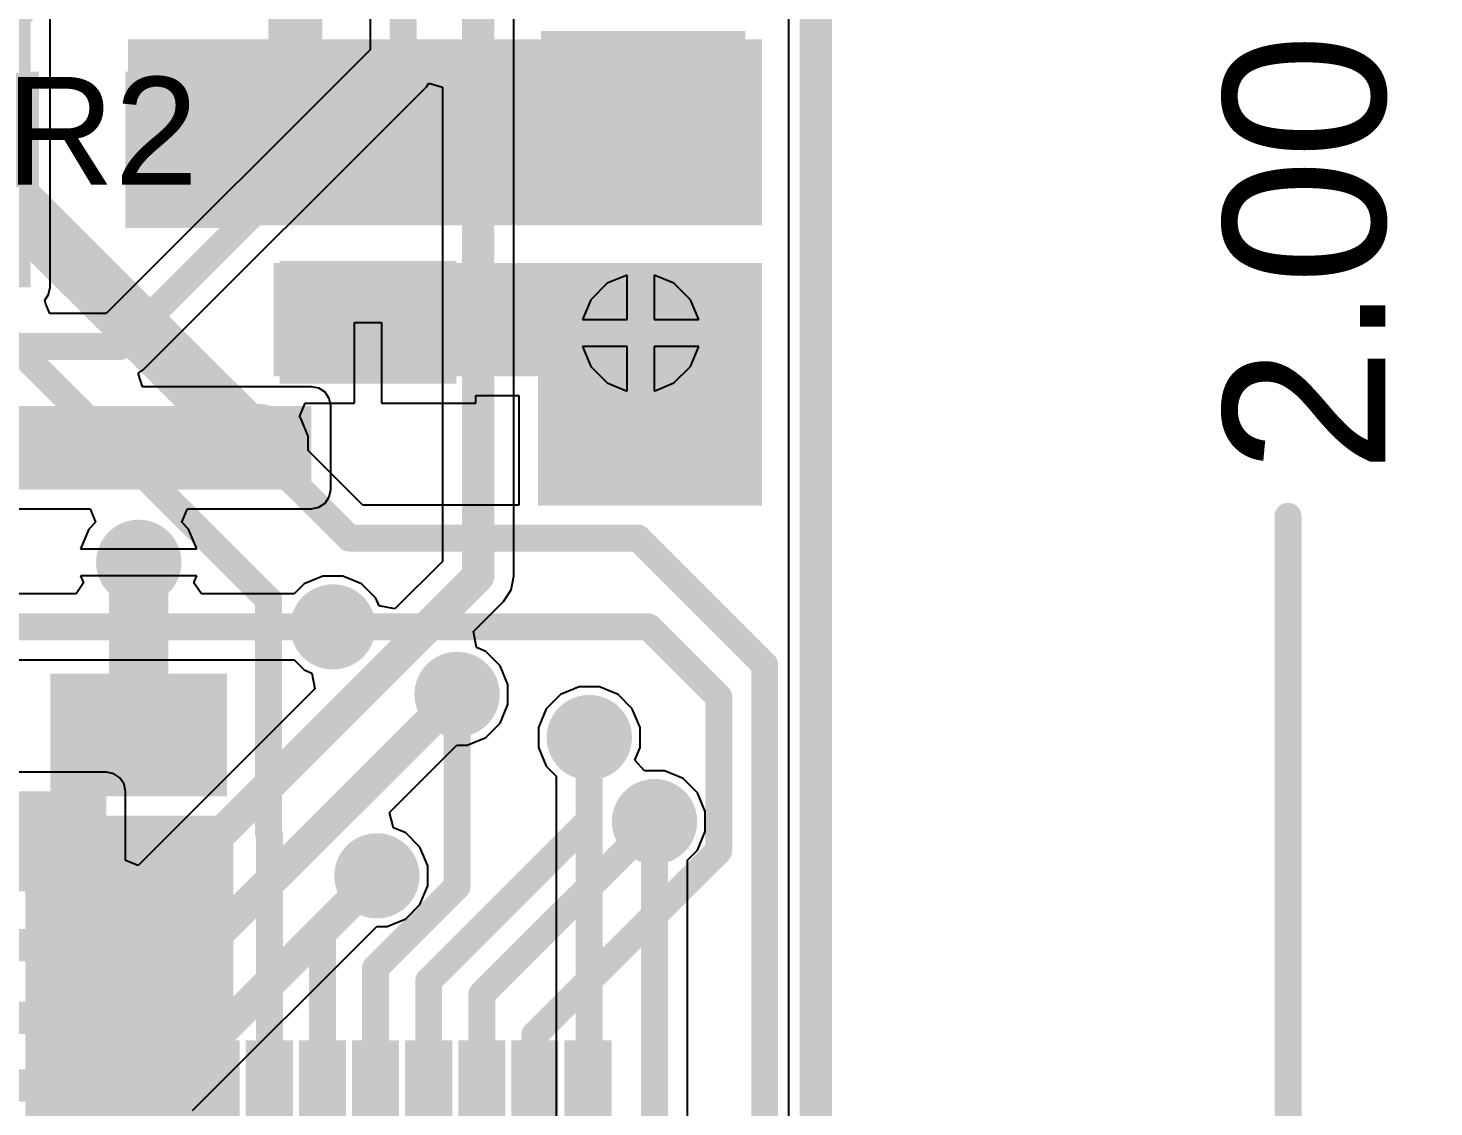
# Model space of a CAD drawing. Header units: millimetres. Extents: x -48 to 200, y -49 to 27.
# Drawn here: x 3.641 to 4.162, y 0.445 to 0.845 of the extents above; entities that cross this region are included whole.
import ezdxf

# ---------------------------------------------------------------- set-up
doc = ezdxf.new("R2010")
doc.units = ezdxf.units.MM
doc.header["$MEASUREMENT"] = 0
for name, color, linetype in [('BottomLayer', 5, 'Continuous'), ('BottomPaste', 16, 'Continuous'), ('BottomSolder', 6, 'Continuous'), ('Mechanical1', 6, 'Continuous'), ('Mechanical2', 216, 'Continuous'), ('MultiLayer', 9, 'Continuous'), ('PadHoleLayer', 156, 'Continuous'), ('TopLayer', 1, 'Continuous'), ('TopOverlay', 2, 'Continuous'), ('TopSolder', 216, 'Continuous'), ('ViaHoleLayer', 16, 'Continuous')]:
    doc.layers.add(name, color=color, linetype=linetype)
doc.styles.add('Arial', font='', dxfattribs={"height": 0.2})
doc.styles.get('Arial').set_extended_font_data('Arial')

# ---------------------------------------------------------------- blocks, each defined once
blk = doc.blocks.new('20_VFQFN_E_______P___B_21')
at = {"layer": 'BottomLayer'}
for points in [[(-0.03425, 0.09646), (-0.0248, 0.09646), (-0.0248, 0.07283), (-0.03425, 0.07283)], [(0.0248, 0.09646), (0.03425, 0.09646), (0.03425, 0.07283), (0.0248, 0.07283)], [(-0.07677, 0.07362), (-0.05315, 0.07362), (-0.05315, 0.06417), (-0.07677, 0.06417)], [(0.05315, 0.07362), (0.07677, 0.07362), (0.07677, 0.06417), (0.05315, 0.06417)], [(-0.04035, 0.06004), (0.04035, 0.06004), (0.04035, -0.06004), (-0.04035, -0.06004)], [(-0.07677, 0.05394), (-0.05315, 0.05394), (-0.05315, 0.04449), (-0.07677, 0.04449)], [(0.05315, 0.05394), (0.07677, 0.05394), (0.07677, 0.04449), (0.05315, 0.04449)], [(-0.07677, 0.03425), (-0.05315, 0.03425), (-0.05315, 0.0248), (-0.07677, 0.0248)], [(0.05315, 0.03425), (0.07677, 0.03425), (0.07677, 0.0248), (0.05315, 0.0248)], [(-0.07677, 0.01457), (-0.05315, 0.01457), (-0.05315, 0.00512), (-0.07677, 0.00512)], [(0.05315, 0.01457), (0.07677, 0.01457), (0.07677, 0.00512), (0.05315, 0.00512)], [(-0.07677, -0.00512), (-0.05315, -0.00512), (-0.05315, -0.01457), (-0.07677, -0.01457)], [(0.05315, -0.00512), (0.07677, -0.00512), (0.07677, -0.01457), (0.05315, -0.01457)], [(-0.07677, -0.0248), (-0.05315, -0.0248), (-0.05315, -0.03425), (-0.07677, -0.03425)], [(0.05315, -0.0248), (0.07677, -0.0248), (0.07677, -0.03425), (0.05315, -0.03425)], [(-0.07677, -0.04449), (-0.05315, -0.04449), (-0.05315, -0.05394), (-0.07677, -0.05394)], [(0.05315, -0.04449), (0.07677, -0.04449), (0.07677, -0.05394), (0.05315, -0.05394)], [(-0.07677, -0.06417), (-0.05315, -0.06417), (-0.05315, -0.07362), (-0.07677, -0.07362)], [(0.05315, -0.06417), (0.07677, -0.06417), (0.07677, -0.07362), (0.05315, -0.07362)], [(-0.03425, -0.07283), (-0.0248, -0.07283), (-0.0248, -0.09646), (-0.03425, -0.09646)], [(0.0248, -0.07283), (0.03425, -0.07283), (0.03425, -0.09646), (0.0248, -0.09646)]]:
    blk.add_hatch(color=5, dxfattribs=at).paths.add_polyline_path(points)
h = blk.add_hatch(color=5, dxfattribs=at)
edge = h.paths.add_edge_path()
edge.add_arc((0, 0.0502), 0.00591, 0, 360)
h = blk.add_hatch(color=5, dxfattribs=at)
edge = h.paths.add_edge_path()
edge.add_arc((-0.03051, 0), 0.00591, 0, 360)
h = blk.add_hatch(color=5, dxfattribs=at)
edge = h.paths.add_edge_path()
edge.add_arc((0.03051, 0), 0.00591, 0, 360)
h = blk.add_hatch(color=5, dxfattribs=at)
edge = h.paths.add_edge_path()
edge.add_arc((0, -0.0502), 0.00591, 0, 360)
at = {"layer": 'BottomPaste'}
for points in [[(-0.03425, 0.09646), (-0.0248, 0.09646), (-0.0248, 0.07283), (-0.03425, 0.07283)], [(0.0248, 0.09646), (0.03425, 0.09646), (0.03425, 0.07283), (0.0248, 0.07283)], [(-0.07677, 0.07362), (-0.05315, 0.07362), (-0.05315, 0.06417), (-0.07677, 0.06417)], [(0.05315, 0.07362), (0.07677, 0.07362), (0.07677, 0.06417), (0.05315, 0.06417)], [(-0.07677, 0.05394), (-0.05315, 0.05394), (-0.05315, 0.04449), (-0.07677, 0.04449)], [(0.05315, 0.05394), (0.07677, 0.05394), (0.07677, 0.04449), (0.05315, 0.04449)], [(-0.07677, 0.03425), (-0.05315, 0.03425), (-0.05315, 0.0248), (-0.07677, 0.0248)], [(0.05315, 0.03425), (0.07677, 0.03425), (0.07677, 0.0248), (0.05315, 0.0248)], [(-0.07677, 0.01457), (-0.05315, 0.01457), (-0.05315, 0.00512), (-0.07677, 0.00512)], [(0.05315, 0.01457), (0.07677, 0.01457), (0.07677, 0.00512), (0.05315, 0.00512)], [(-0.07677, -0.00512), (-0.05315, -0.00512), (-0.05315, -0.01457), (-0.07677, -0.01457)], [(0.05315, -0.00512), (0.07677, -0.00512), (0.07677, -0.01457), (0.05315, -0.01457)], [(-0.07677, -0.0248), (-0.05315, -0.0248), (-0.05315, -0.03425), (-0.07677, -0.03425)], [(0.05315, -0.0248), (0.07677, -0.0248), (0.07677, -0.03425), (0.05315, -0.03425)], [(-0.07677, -0.04449), (-0.05315, -0.04449), (-0.05315, -0.05394), (-0.07677, -0.05394)], [(0.05315, -0.04449), (0.07677, -0.04449), (0.07677, -0.05394), (0.05315, -0.05394)], [(-0.07677, -0.06417), (-0.05315, -0.06417), (-0.05315, -0.07362), (-0.07677, -0.07362)], [(0.05315, -0.06417), (0.07677, -0.06417), (0.07677, -0.07362), (0.05315, -0.07362)], [(-0.03425, -0.07283), (-0.0248, -0.07283), (-0.0248, -0.09646), (-0.03425, -0.09646)], [(0.0248, -0.07283), (0.03425, -0.07283), (0.03425, -0.09646), (0.0248, -0.09646)]]:
    blk.add_hatch(color=16, dxfattribs=at).paths.add_polyline_path(points)
at = {"layer": 'BottomSolder'}
for points in [[(-0.03825, 0.10046), (-0.0208, 0.10046), (-0.0208, 0.06883), (-0.03825, 0.06883)], [(0.0208, 0.10046), (0.03825, 0.10046), (0.03825, 0.06883), (0.0208, 0.06883)], [(-0.08077, 0.07762), (-0.04915, 0.07762), (-0.04915, 0.06017), (-0.08077, 0.06017)], [(0.04915, 0.07762), (0.08077, 0.07762), (0.08077, 0.06017), (0.04915, 0.06017)], [(-0.04435, 0.06404), (0.04435, 0.06404), (0.04435, -0.06404), (-0.04435, -0.06404)], [(-0.08077, 0.05794), (-0.04915, 0.05794), (-0.04915, 0.04049), (-0.08077, 0.04049)], [(0.04915, 0.05794), (0.08077, 0.05794), (0.08077, 0.04049), (0.04915, 0.04049)], [(-0.08077, 0.03825), (-0.04915, 0.03825), (-0.04915, 0.0208), (-0.08077, 0.0208)], [(0.04915, 0.03825), (0.08077, 0.03825), (0.08077, 0.0208), (0.04915, 0.0208)], [(-0.08077, 0.01857), (-0.04915, 0.01857), (-0.04915, 0.00112), (-0.08077, 0.00112)], [(0.04915, 0.01857), (0.08077, 0.01857), (0.08077, 0.00112), (0.04915, 0.00112)], [(-0.08077, -0.00112), (-0.04915, -0.00112), (-0.04915, -0.01857), (-0.08077, -0.01857)], [(0.04915, -0.00112), (0.08077, -0.00112), (0.08077, -0.01857), (0.04915, -0.01857)], [(-0.08077, -0.0208), (-0.04915, -0.0208), (-0.04915, -0.03825), (-0.08077, -0.03825)], [(0.04915, -0.0208), (0.08077, -0.0208), (0.08077, -0.03825), (0.04915, -0.03825)], [(-0.08077, -0.04049), (-0.04915, -0.04049), (-0.04915, -0.05794), (-0.08077, -0.05794)], [(0.04915, -0.04049), (0.08077, -0.04049), (0.08077, -0.05794), (0.04915, -0.05794)], [(-0.08077, -0.06017), (-0.04915, -0.06017), (-0.04915, -0.07762), (-0.08077, -0.07762)], [(0.04915, -0.06017), (0.08077, -0.06017), (0.08077, -0.07762), (0.04915, -0.07762)], [(-0.03825, -0.06883), (-0.0208, -0.06883), (-0.0208, -0.10046), (-0.03825, -0.10046)], [(0.0208, -0.06883), (0.03825, -0.06883), (0.03825, -0.10046), (0.0208, -0.10046)]]:
    blk.add_hatch(color=6, dxfattribs=at).paths.add_polyline_path(points)
at = {"layer": 'MultiLayer'}
h = blk.add_hatch(color=9, dxfattribs=at)
edge = h.paths.add_edge_path()
edge.add_arc((0, 0.0502), 0.00591, 0, 360)
h = blk.add_hatch(color=9, dxfattribs=at)
edge = h.paths.add_edge_path()
edge.add_arc((-0.03051, 0), 0.00591, 0, 360)
h = blk.add_hatch(color=9, dxfattribs=at)
edge = h.paths.add_edge_path()
edge.add_arc((0.03051, 0), 0.00591, 0, 360)
h = blk.add_hatch(color=9, dxfattribs=at)
edge = h.paths.add_edge_path()
edge.add_arc((0, -0.0502), 0.00591, 0, 360)
at = {"layer": 'PadHoleLayer'}
h = blk.add_hatch(color=156, dxfattribs=at)
edge = h.paths.add_edge_path()
edge.add_arc((0, 0.0502), 0.00394, 0, 360)
h = blk.add_hatch(color=156, dxfattribs=at)
edge = h.paths.add_edge_path()
edge.add_arc((-0.03051, 0), 0.00394, 0, 360)
h = blk.add_hatch(color=156, dxfattribs=at)
edge = h.paths.add_edge_path()
edge.add_arc((0.03051, 0), 0.00394, 0, 360)
h = blk.add_hatch(color=156, dxfattribs=at)
edge = h.paths.add_edge_path()
edge.add_arc((0, -0.0502), 0.00394, 0, 360)
at = {"layer": 'TopLayer'}
h = blk.add_hatch(color=1, dxfattribs=at)
edge = h.paths.add_edge_path()
edge.add_arc((0, 0.0502), 0.00591, 0, 360)
h = blk.add_hatch(color=1, dxfattribs=at)
edge = h.paths.add_edge_path()
edge.add_arc((-0.03051, 0), 0.00591, 0, 360)
h = blk.add_hatch(color=1, dxfattribs=at)
edge = h.paths.add_edge_path()
edge.add_arc((0.03051, 0), 0.00591, 0, 360)
h = blk.add_hatch(color=1, dxfattribs=at)
edge = h.paths.add_edge_path()
edge.add_arc((0, -0.0502), 0.00591, 0, 360)
at = {"layer": 'BottomPaste'}
for p, q in [((-0.00394, 0.0565), (-0.04016, 0.0565)), ((-0.04016, 0.0565), (-0.04016, 0.00413)), ((-0.00394, 0.00413), (-0.00394, 0.0565)), ((0.04016, 0.0565), (0.00394, 0.0565)), ((0.00394, 0.0565), (0.00394, 0.00413)), ((0.04016, 0.00413), (0.04016, 0.0565)), ((-0.04016, 0.00413), (-0.00394, 0.00413)), ((0.00394, 0.00413), (0.04016, 0.00413)), ((-0.00394, -0.00413), (-0.04016, -0.00413)), ((-0.04016, -0.00413), (-0.04016, -0.0565)), ((-0.00394, -0.0565), (-0.00394, -0.00413)), ((0.04016, -0.00413), (0.00394, -0.00413)), ((0.00394, -0.00413), (0.00394, -0.0565)), ((0.04016, -0.0565), (0.04016, -0.00413)), ((-0.04016, -0.0565), (-0.00394, -0.0565)), ((0.00394, -0.0565), (0.04016, -0.0565))]:
    blk.add_line(p, q, dxfattribs=at)
blk = doc.blocks.new('CAP_0805_B_22')
at = {"layer": 'BottomLayer'}
for points in [[(-0.06, 0.03), (-0.02, 0.03), (-0.02, -0.03), (-0.06, -0.03)], [(0.02, 0.03), (0.06, 0.03), (0.06, -0.03), (0.02, -0.03)]]:
    blk.add_hatch(color=5, dxfattribs=at).paths.add_polyline_path(points)
at = {"layer": 'BottomPaste'}
for points in [[(-0.06, 0.03), (-0.02, 0.03), (-0.02, -0.03), (-0.06, -0.03)], [(0.02, 0.03), (0.06, 0.03), (0.06, -0.03), (0.02, -0.03)]]:
    blk.add_hatch(color=16, dxfattribs=at).paths.add_polyline_path(points)
at = {"layer": 'BottomSolder'}
for points in [[(-0.06276, 0.03276), (-0.01724, 0.03276), (-0.01724, -0.03276), (-0.06276, -0.03276)], [(0.01724, 0.03276), (0.06276, 0.03276), (0.06276, -0.03276), (0.01724, -0.03276)]]:
    blk.add_hatch(color=6, dxfattribs=at).paths.add_polyline_path(points)
blk = doc.blocks.new('B3U_1000P_B_39')
at = {"layer": 'BottomLayer'}
for points in [[(-0.08307, 0.03386), (-0.05079, 0.03386), (-0.05079, -0.03386), (-0.08307, -0.03386)], [(0.05079, 0.03386), (0.08307, 0.03386), (0.08307, -0.03386), (0.05079, -0.03386)]]:
    blk.add_hatch(color=5, dxfattribs=at).paths.add_polyline_path(points)
at = {"layer": 'BottomPaste'}
for points in [[(-0.08307, 0.03386), (-0.05079, 0.03386), (-0.05079, -0.03386), (-0.08307, -0.03386)], [(0.05079, 0.03386), (0.08307, 0.03386), (0.08307, -0.03386), (0.05079, -0.03386)]]:
    blk.add_hatch(color=16, dxfattribs=at).paths.add_polyline_path(points)
at = {"layer": 'BottomSolder'}
for points in [[(-0.08707, 0.03786), (-0.04679, 0.03786), (-0.04679, -0.03786), (-0.08707, -0.03786)], [(0.04679, 0.03786), (0.08707, 0.03786), (0.08707, -0.03786), (0.04679, -0.03786)]]:
    blk.add_hatch(color=6, dxfattribs=at).paths.add_polyline_path(points)
blk = doc.blocks.new('RES_0805_B_41')
at = {"layer": 'BottomLayer'}
for points in [[(-0.06, 0.025), (-0.02, 0.025), (-0.02, -0.025), (-0.06, -0.025)], [(0.02, 0.025), (0.06, 0.025), (0.06, -0.025), (0.02, -0.025)]]:
    blk.add_hatch(color=5, dxfattribs=at).paths.add_polyline_path(points)
at = {"layer": 'BottomPaste'}
for points in [[(-0.06, 0.025), (-0.02, 0.025), (-0.02, -0.025), (-0.06, -0.025)], [(0.02, 0.025), (0.06, 0.025), (0.06, -0.025), (0.02, -0.025)]]:
    blk.add_hatch(color=16, dxfattribs=at).paths.add_polyline_path(points)
at = {"layer": 'BottomSolder'}
for points in [[(-0.064, 0.029), (-0.016, 0.029), (-0.016, -0.029), (-0.064, -0.029)], [(0.016, 0.029), (0.064, 0.029), (0.064, -0.029), (0.016, -0.029)]]:
    blk.add_hatch(color=6, dxfattribs=at).paths.add_polyline_path(points)
blk = doc.blocks.new('CAP_0805_B_57')
at = {"layer": 'BottomLayer'}
for points in [[(-0.06, 0.03), (-0.02, 0.03), (-0.02, -0.03), (-0.06, -0.03)], [(0.02, 0.03), (0.06, 0.03), (0.06, -0.03), (0.02, -0.03)]]:
    blk.add_hatch(color=5, dxfattribs=at).paths.add_polyline_path(points)
at = {"layer": 'BottomPaste'}
for points in [[(-0.06, 0.03), (-0.02, 0.03), (-0.02, -0.03), (-0.06, -0.03)], [(0.02, 0.03), (0.06, 0.03), (0.06, -0.03), (0.02, -0.03)]]:
    blk.add_hatch(color=16, dxfattribs=at).paths.add_polyline_path(points)
at = {"layer": 'BottomSolder'}
for points in [[(-0.06276, 0.03276), (-0.01724, 0.03276), (-0.01724, -0.03276), (-0.06276, -0.03276)], [(0.01724, 0.03276), (0.06276, 0.03276), (0.06276, -0.03276), (0.01724, -0.03276)]]:
    blk.add_hatch(color=6, dxfattribs=at).paths.add_polyline_path(points)

msp = doc.modelspace()

# ---------------------------------------------------------------- hatches: boundary and pattern name
at = {"layer": 'BottomLayer'}
for points in [[(3.678, 0.772), (3.913, 0.772), (3.913, 0.841), (3.678, 0.841)], [(3.732, 0.716), (3.913, 0.716), (3.913, 0.758), (3.732, 0.758)], [(3.83, 0.668), (3.913, 0.668), (3.913, 0.745), (3.83, 0.745)], [(3.64, 0.44), (3.717, 0.44), (3.717, 0.553), (3.64, 0.553)]]:
    msp.add_hatch(color=5, dxfattribs=at).paths.add_polyline_path(points)
h = msp.add_hatch(color=5, dxfattribs=at)
edge = h.paths.add_edge_path()
edge.add_arc((3.868, 0.732), 0.01181, 0, 360)
h = msp.add_hatch(color=5, dxfattribs=at)
edge = h.paths.add_edge_path()
edge.add_arc((3.726, 0.69), 0.01181, 0, 360)
h = msp.add_hatch(color=5, dxfattribs=at)
edge = h.paths.add_edge_path()
edge.add_arc((3.682, 0.647), 0.01181, 0, 360)
h = msp.add_hatch(color=5, dxfattribs=at)
edge = h.paths.add_edge_path()
edge.add_arc((3.75396, 0.62304), 0.01181, 0, 360)
h = msp.add_hatch(color=5, dxfattribs=at)
edge = h.paths.add_edge_path()
edge.add_arc((3.8, 0.598), 0.01181, 0, 360)
h = msp.add_hatch(color=5, dxfattribs=at)
edge = h.paths.add_edge_path()
edge.add_arc((3.849, 0.582), 0.01181, 0, 360)
h = msp.add_hatch(color=5, dxfattribs=at)
edge = h.paths.add_edge_path()
edge.add_arc((3.87319, 0.55084), 0.01181, 0, 360)
h = msp.add_hatch(color=5, dxfattribs=at)
edge = h.paths.add_edge_path()
edge.add_arc((3.657, 0.539), 0.01181, 0, 360)
h = msp.add_hatch(color=5, dxfattribs=at)
edge = h.paths.add_edge_path()
edge.add_arc((3.77028, 0.53072), 0.01181, 0, 360)
at = {"layer": 'BottomSolder'}
h = msp.add_hatch(color=6, dxfattribs=at)
edge = h.paths.add_edge_path()
edge.add_arc((3.868, 0.732), 0.01581, 0, 360)
h = msp.add_hatch(color=6, dxfattribs=at)
edge = h.paths.add_edge_path()
edge.add_arc((3.726, 0.69), 0.01581, 0, 360)
h = msp.add_hatch(color=6, dxfattribs=at)
edge = h.paths.add_edge_path()
edge.add_arc((3.682, 0.647), 0.01581, 0, 360)
h = msp.add_hatch(color=6, dxfattribs=at)
edge = h.paths.add_edge_path()
edge.add_arc((3.75396, 0.62304), 0.01581, 0, 360)
h = msp.add_hatch(color=6, dxfattribs=at)
edge = h.paths.add_edge_path()
edge.add_arc((3.8, 0.598), 0.01581, 0, 360)
h = msp.add_hatch(color=6, dxfattribs=at)
edge = h.paths.add_edge_path()
edge.add_arc((3.849, 0.582), 0.01581, 0, 360)
h = msp.add_hatch(color=6, dxfattribs=at)
edge = h.paths.add_edge_path()
edge.add_arc((3.87319, 0.55084), 0.01581, 0, 360)
h = msp.add_hatch(color=6, dxfattribs=at)
edge = h.paths.add_edge_path()
edge.add_arc((3.657, 0.539), 0.01581, 0, 360)
h = msp.add_hatch(color=6, dxfattribs=at)
edge = h.paths.add_edge_path()
edge.add_arc((3.77028, 0.53072), 0.01581, 0, 360)
at = {"layer": 'TopLayer'}
for points in [[(3.58, 0.749), (3.642, 0.749), (3.642, 0.876), (3.58, 0.876)], [(3.262, 0.749), (3.642, 0.749), (3.642, 0.77), (3.262, 0.77)], [(3.447, 0.674), (3.746, 0.674), (3.746, 0.705), (3.447, 0.705)], [(3.508, 0.525), (3.67, 0.525), (3.67, 0.562), (3.508, 0.562)]]:
    msp.add_hatch(color=1, dxfattribs=at).paths.add_polyline_path(points)
h = msp.add_hatch(color=1, dxfattribs=at)
edge = h.paths.add_edge_path()
edge.add_arc((3.868, 0.732), 0.01181, 0, 360)
h = msp.add_hatch(color=1, dxfattribs=at)
edge = h.paths.add_edge_path()
edge.add_arc((3.726, 0.69), 0.01181, 0, 360)
h = msp.add_hatch(color=1, dxfattribs=at)
edge = h.paths.add_edge_path()
edge.add_arc((3.682, 0.647), 0.01181, 0, 360)
h = msp.add_hatch(color=1, dxfattribs=at)
edge = h.paths.add_edge_path()
edge.add_arc((3.75396, 0.62304), 0.01181, 0, 360)
h = msp.add_hatch(color=1, dxfattribs=at)
edge = h.paths.add_edge_path()
edge.add_arc((3.8, 0.598), 0.01181, 0, 360)
h = msp.add_hatch(color=1, dxfattribs=at)
edge = h.paths.add_edge_path()
edge.add_arc((3.849, 0.582), 0.01181, 0, 360)
h = msp.add_hatch(color=1, dxfattribs=at)
edge = h.paths.add_edge_path()
edge.add_arc((3.87319, 0.55084), 0.01181, 0, 360)
h = msp.add_hatch(color=1, dxfattribs=at)
edge = h.paths.add_edge_path()
edge.add_arc((3.657, 0.539), 0.01181, 0, 360)
h = msp.add_hatch(color=1, dxfattribs=at)
edge = h.paths.add_edge_path()
edge.add_arc((3.77028, 0.53072), 0.01181, 0, 360)
at = {"layer": 'TopSolder'}
h = msp.add_hatch(color=216, dxfattribs=at)
edge = h.paths.add_edge_path()
edge.add_arc((3.868, 0.732), 0.01581, 0, 360)
h = msp.add_hatch(color=216, dxfattribs=at)
edge = h.paths.add_edge_path()
edge.add_arc((3.726, 0.69), 0.01581, 0, 360)
h = msp.add_hatch(color=216, dxfattribs=at)
edge = h.paths.add_edge_path()
edge.add_arc((3.682, 0.647), 0.01581, 0, 360)
h = msp.add_hatch(color=216, dxfattribs=at)
edge = h.paths.add_edge_path()
edge.add_arc((3.75396, 0.62304), 0.01581, 0, 360)
h = msp.add_hatch(color=216, dxfattribs=at)
edge = h.paths.add_edge_path()
edge.add_arc((3.8, 0.598), 0.01581, 0, 360)
h = msp.add_hatch(color=216, dxfattribs=at)
edge = h.paths.add_edge_path()
edge.add_arc((3.849, 0.582), 0.01581, 0, 360)
h = msp.add_hatch(color=216, dxfattribs=at)
edge = h.paths.add_edge_path()
edge.add_arc((3.87319, 0.55084), 0.01581, 0, 360)
h = msp.add_hatch(color=216, dxfattribs=at)
edge = h.paths.add_edge_path()
edge.add_arc((3.657, 0.539), 0.01581, 0, 360)
h = msp.add_hatch(color=216, dxfattribs=at)
edge = h.paths.add_edge_path()
edge.add_arc((3.77028, 0.53072), 0.01581, 0, 360)
at = {"layer": 'ViaHoleLayer'}
h = msp.add_hatch(color=16, dxfattribs=at)
edge = h.paths.add_edge_path()
edge.add_arc((3.868, 0.732), 0.00591, 0, 360)
h = msp.add_hatch(color=16, dxfattribs=at)
edge = h.paths.add_edge_path()
edge.add_arc((3.726, 0.69), 0.00591, 0, 360)
h = msp.add_hatch(color=16, dxfattribs=at)
edge = h.paths.add_edge_path()
edge.add_arc((3.682, 0.647), 0.00591, 0, 360)
h = msp.add_hatch(color=16, dxfattribs=at)
edge = h.paths.add_edge_path()
edge.add_arc((3.75396, 0.62304), 0.00591, 0, 360)
h = msp.add_hatch(color=16, dxfattribs=at)
edge = h.paths.add_edge_path()
edge.add_arc((3.8, 0.598), 0.00591, 0, 360)
h = msp.add_hatch(color=16, dxfattribs=at)
edge = h.paths.add_edge_path()
edge.add_arc((3.849, 0.582), 0.00591, 0, 360)
h = msp.add_hatch(color=16, dxfattribs=at)
edge = h.paths.add_edge_path()
edge.add_arc((3.87319, 0.55084), 0.00591, 0, 360)
h = msp.add_hatch(color=16, dxfattribs=at)
edge = h.paths.add_edge_path()
edge.add_arc((3.657, 0.539), 0.00591, 0, 360)
h = msp.add_hatch(color=16, dxfattribs=at)
edge = h.paths.add_edge_path()
edge.add_arc((3.77028, 0.53072), 0.00591, 0, 360)

# ---------------------------------------------------------------- linework, layer by layer
at = {"layer": 'BottomLayer'}
for p, q in [((3.762, 0.706), (3.762, 0.736)), ((3.762, 0.736), (3.772, 0.736)), ((3.772, 0.736), (3.772, 0.706)), ((3.807, 0.706), (3.807, 0.70886)), ((3.807, 0.70886), (3.82286, 0.70886)), ((3.82286, 0.70886), (3.82286, 0.66824)), ((3.7416, 0.701), (3.74367, 0.706)), ((3.74367, 0.706), (3.762, 0.706)), ((3.772, 0.706), (3.807, 0.706)), ((3.74195, 0.70066), (3.7416, 0.701)), ((3.74481, 0.69374), (3.74195, 0.70066)), ((3.74481, 0.68849), (3.74481, 0.69374)), ((3.76507, 0.66824), (3.74481, 0.68849)), ((3.82286, 0.66824), (3.76507, 0.66824))]:
    msp.add_line(p, q, dxfattribs=at)
for points, const_width in [([(3.62383, 0.84483), (3.66069, 0.88169)], 0.022), ([(3.74, 0.82107), (3.74, 0.864)], 0.02), ([(3.52733, 0.83594), (3.73014, 0.63313)], 0.01), ([(3.621, 0.795), (3.726, 0.69)], 0.022), ([(3.726, 0.69), (3.76, 0.656)], 0.01), ([(3.682, 0.583), (3.682, 0.647)], 0.022), ([(3.76, 0.656), (3.867, 0.656)], 0.01), ([(3.867, 0.656), (3.914, 0.609)], 0.01), ([(3.73014, 0.54629), (3.73014, 0.63313)], 0.01), ([(3.75396, 0.62304), (3.87096, 0.62304)], 0.01), ([(3.87096, 0.62304), (3.897, 0.597)], 0.01), ([(3.914, 0.439), (3.914, 0.609)], 0.01), ([(3.8, 0.52676), (3.8, 0.598)], 0.01), ([(3.897, 0.54), (3.897, 0.597)], 0.01), ([(3.849, 0.55131), (3.849, 0.582)], 0.01), ([(3.78946, 0.49178), (3.849, 0.55131)], 0.01), ([(3.80915, 0.4868), (3.87319, 0.55084)], 0.01), ([(3.73014, 0.54629), (3.73041, 0.54602)], 0.01), ([(3.73041, 0.45393), (3.73041, 0.54602)], 0.01), ([(3.82883, 0.47183), (3.897, 0.54)], 0.01), ([(3.75009, 0.51053), (3.77028, 0.53072)], 0.01), ([(3.76978, 0.49654), (3.8, 0.52676)], 0.01), ([(3.659, 0.517), (3.673, 0.503)], 0.012), ([(3.75009, 0.45393), (3.75009, 0.51053)], 0.01), ([(3.673, 0.503), (3.682, 0.503)], 0.012), ([(3.76978, 0.45393), (3.76978, 0.49654)], 0.01), ([(3.78946, 0.45393), (3.78946, 0.49178)], 0.01), ([(3.80915, 0.45393), (3.80915, 0.4868)], 0.01), ([(3.82883, 0.45393), (3.82883, 0.47183)], 0.01)]:
    msp.add_lwpolyline(points, dxfattribs=dict(at, const_width=const_width))
for points, const_width in [([(3.735, 0.82107, 1), (3.745, 0.82107, 1)], 0.01), ([(3.735, 0.82107, 1), (3.745, 0.82107, 1)], 0.01), ([(3.74, 0.809, 1), (3.75, 0.809, 1)], 0.01), ([(3.7205, 0.69, 1), (3.7315, 0.69, 1)], 0.011), ([(3.7235, 0.69, 1), (3.7285, 0.69, 1)], 0.005), ([(3.6765, 0.647, 1), (3.6875, 0.647, 1)], 0.011), ([(3.7575, 0.656, 1), (3.7625, 0.656, 1)], 0.005), ([(3.7575, 0.656, 1), (3.7625, 0.656, 1)], 0.005), ([(3.8645, 0.656, 1), (3.8695, 0.656, 1)], 0.005), ([(3.8645, 0.656, 1), (3.8695, 0.656, 1)], 0.005), ([(3.72764, 0.63313, 1), (3.73265, 0.63313, 1)], 0.005), ([(3.72764, 0.63313, 1), (3.73265, 0.63313, 1)], 0.005), ([(3.75146, 0.62304, 1), (3.75646, 0.62304, 1)], 0.005), ([(3.86846, 0.62304, 1), (3.87346, 0.62304, 1)], 0.005), ([(3.86846, 0.62304, 1), (3.87346, 0.62304, 1)], 0.005), ([(3.9115, 0.609, 1), (3.9165, 0.609, 1)], 0.005), ([(3.9115, 0.609, 1), (3.9165, 0.609, 1)], 0.005), ([(3.7975, 0.598, 1), (3.8025, 0.598, 1)], 0.005), ([(3.8945, 0.597, 1), (3.8995, 0.597, 1)], 0.005), ([(3.8945, 0.597, 1), (3.8995, 0.597, 1)], 0.005), ([(3.6765, 0.583, 1), (3.6875, 0.583, 1)], 0.011), ([(3.8465, 0.582, 1), (3.8515, 0.582, 1)], 0.005), ([(3.8465, 0.55131, 1), (3.8515, 0.55131, 1)], 0.005), ([(3.8465, 0.55131, 1), (3.8515, 0.55131, 1)], 0.005), ([(3.87069, 0.55084, 1), (3.87569, 0.55084, 1)], 0.005), ([(3.72764, 0.54629, 1), (3.73265, 0.54629, 1)], 0.005), ([(3.72764, 0.54629, 1), (3.73265, 0.54629, 1)], 0.005), ([(3.72791, 0.54602, 1), (3.73291, 0.54602, 1)], 0.005), ([(3.72791, 0.54602, 1), (3.73291, 0.54602, 1)], 0.005), ([(3.8945, 0.54, 1), (3.8995, 0.54, 1)], 0.005), ([(3.8945, 0.54, 1), (3.8995, 0.54, 1)], 0.005), ([(3.76778, 0.53072, 1), (3.77278, 0.53072, 1)], 0.005), ([(3.7975, 0.52676, 1), (3.8025, 0.52676, 1)], 0.005), ([(3.7975, 0.52676, 1), (3.8025, 0.52676, 1)], 0.005), ([(3.656, 0.517, 1), (3.662, 0.517, 1)], 0.006), ([(3.74759, 0.51053, 1), (3.75259, 0.51053, 1)], 0.005), ([(3.74759, 0.51053, 1), (3.75259, 0.51053, 1)], 0.005), ([(3.67, 0.503, 1), (3.676, 0.503, 1)], 0.006), ([(3.67, 0.503, 1), (3.676, 0.503, 1)], 0.006), ([(3.679, 0.503, 1), (3.685, 0.503, 1)], 0.006), ([(3.76728, 0.49654, 1), (3.77228, 0.49654, 1)], 0.005), ([(3.76728, 0.49654, 1), (3.77228, 0.49654, 1)], 0.005), ([(3.78696, 0.49178, 1), (3.79196, 0.49178, 1)], 0.005), ([(3.78696, 0.49178, 1), (3.79196, 0.49178, 1)], 0.005), ([(3.80665, 0.4868, 1), (3.81165, 0.4868, 1)], 0.005), ([(3.80665, 0.4868, 1), (3.81165, 0.4868, 1)], 0.005), ([(3.82633, 0.47183, 1), (3.83133, 0.47183, 1)], 0.005), ([(3.82633, 0.47183, 1), (3.83133, 0.47183, 1)], 0.005), ([(3.72791, 0.45393, 1), (3.73291, 0.45393, 1)], 0.005), ([(3.74759, 0.45393, 1), (3.75259, 0.45393, 1)], 0.005), ([(3.76728, 0.45393, 1), (3.77228, 0.45393, 1)], 0.005), ([(3.78696, 0.45393, 1), (3.79196, 0.45393, 1)], 0.005), ([(3.80665, 0.45393, 1), (3.81165, 0.45393, 1)], 0.005), ([(3.82633, 0.45393, 1), (3.83133, 0.45393, 1)], 0.005)]:
    msp.add_lwpolyline(points, format="xyb", close=True, dxfattribs=dict(at, const_width=const_width))
at = {"layer": 'BottomLayer', "const_width": 0.02}
msp.add_lwpolyline([(3.745, 0.809, -0.198912), (3.74, 0.82107)], format="xyb", dxfattribs=at)
at = {"layer": 'Mechanical1', "const_width": 0.01}
msp.add_lwpolyline([(4.108, -0.069), (4.108, 0.66408)], dxfattribs=at)
at = {"layer": 'Mechanical1', "const_width": 0.005}
msp.add_lwpolyline([(4.1055, 0.66408, 1), (4.1105, 0.66408, 1)], format="xyb", close=True, dxfattribs=at)
at = {"layer": 'Mechanical2', "const_width": 0.012}
msp.add_lwpolyline([(3.933, -0.069), (3.933, 1.931)], dxfattribs=at)
at = {"layer": 'TopLayer'}
for p, q in [((3.76776, 1.08263), (3.76776, 0.83707)), ((3.64914, 0.749), (3.64914, 0.876)), ((3.9228, 0.8637), (3.9228, -0.0588)), ((3.82107, 0.64181), (3.82107, 0.85934)), ((3.76776, 0.83707), (3.66993, 0.73924)), ((3.68365, 0.71835), (3.78865, 0.82335)), ((3.78865, 0.82335), (3.78956, 0.8247)), ((3.78956, 0.8247), (3.79456, 0.82319)), ((3.79456, 0.82319), (3.79456, 0.6473)), ((3.85565, 0.75049), (3.84951, 0.74435)), ((3.863, 0.75354), (3.85565, 0.75049)), ((3.863, 0.737), (3.863, 0.75354)), ((3.88035, 0.75049), (3.873, 0.75354)), ((3.873, 0.75354), (3.873, 0.737)), ((3.88649, 0.74435), (3.88035, 0.75049)), ((3.64723, 0.74424), (3.64859, 0.74627)), ((3.64859, 0.74627), (3.64914, 0.749)), ((3.64756, 0.7427), (3.64723, 0.74424)), ((3.64899, 0.73924), (3.64756, 0.7427)), ((3.84951, 0.74435), (3.84646, 0.737)), ((3.88954, 0.737), (3.88649, 0.74435)), ((3.66993, 0.73924), (3.64899, 0.73924)), ((3.84646, 0.737), (3.863, 0.737)), ((3.873, 0.737), (3.88954, 0.737)), ((3.863, 0.727), (3.84646, 0.727)), ((3.84646, 0.727), (3.84951, 0.71965)), ((3.863, 0.71046), (3.863, 0.727)), ((3.88954, 0.727), (3.873, 0.727)), ((3.873, 0.727), (3.873, 0.71046)), ((3.88649, 0.71965), (3.88954, 0.727)), ((3.84951, 0.71965), (3.85565, 0.71351)), ((3.88035, 0.71351), (3.88649, 0.71965)), ((3.68184, 0.71714), (3.68365, 0.71835)), ((3.68336, 0.71214), (3.68184, 0.71714)), ((3.746, 0.71214), (3.68336, 0.71214)), ((3.74873, 0.71159), (3.746, 0.71214)), ((3.75105, 0.71005), (3.74873, 0.71159)), ((3.75259, 0.70773), (3.75105, 0.71005)), ((3.85565, 0.71351), (3.863, 0.71046)), ((3.873, 0.71046), (3.88035, 0.71351)), ((3.75314, 0.705), (3.75259, 0.70773)), ((3.75314, 0.674), (3.75314, 0.705)), ((3.75259, 0.67127), (3.75314, 0.674)), ((3.746, 0.66686), (3.74873, 0.66741)), ((3.74873, 0.66741), (3.75105, 0.66895)), ((3.75105, 0.66895), (3.75259, 0.67127)), ((3.55114, 0.66686), (3.66395, 0.66686)), ((3.66602, 0.66186), (3.66351, 0.65935)), ((3.66395, 0.66686), (3.66602, 0.66186)), ((3.69798, 0.66186), (3.70005, 0.66686)), ((3.70049, 0.65935), (3.69798, 0.66186)), ((3.70005, 0.66686), (3.746, 0.66686)), ((3.66351, 0.65935), (3.66046, 0.652)), ((3.70354, 0.652), (3.70049, 0.65935)), ((3.66046, 0.652), (3.70354, 0.652)), ((3.79456, 0.6473), (3.77697, 0.62971)), ((3.70354, 0.642), (3.66046, 0.642)), ((3.66046, 0.642), (3.66152, 0.63944)), ((3.70248, 0.63944), (3.70354, 0.642)), ((3.75021, 0.64185), (3.7433, 0.63899)), ((3.7577, 0.64185), (3.75021, 0.64185)), ((3.76461, 0.63899), (3.7577, 0.64185)), ((3.82006, 0.63674), (3.82107, 0.64181)), ((3.66152, 0.63944), (3.65875, 0.63528)), ((3.70525, 0.63528), (3.70248, 0.63944)), ((3.7433, 0.63899), (3.73959, 0.63528)), ((3.7699, 0.6337), (3.76461, 0.63899)), ((3.81718, 0.63244), (3.82006, 0.63674)), ((3.65875, 0.63528), (3.60937, 0.63528)), ((3.73959, 0.63528), (3.70525, 0.63528)), ((3.77107, 0.63089), (3.7699, 0.6337)), ((3.77697, 0.62971), (3.77107, 0.63089)), ((3.80602, 0.62128), (3.81718, 0.63244)), ((3.8072, 0.61538), (3.80602, 0.62128)), ((3.81066, 0.61395), (3.8072, 0.61538)), ((3.60937, 0.61081), (3.73959, 0.61081)), ((3.73959, 0.61081), (3.7433, 0.6071)), ((3.81595, 0.60866), (3.81066, 0.61395)), ((3.7433, 0.6071), (3.74611, 0.60593)), ((3.74611, 0.60593), (3.74729, 0.60003)), ((3.81881, 0.60174), (3.81595, 0.60866)), ((3.74729, 0.60003), (3.68176, 0.5345)), ((3.81881, 0.59426), (3.81881, 0.60174)), ((3.84526, 0.60081), (3.83834, 0.59795)), ((3.85274, 0.60081), (3.84526, 0.60081)), ((3.85966, 0.59795), (3.85274, 0.60081)), ((3.81595, 0.58734), (3.81881, 0.59426)), ((3.83834, 0.59795), (3.83305, 0.59266)), ((3.86495, 0.59266), (3.85966, 0.59795)), ((3.83305, 0.59266), (3.83019, 0.58574)), ((3.86781, 0.58574), (3.86495, 0.59266)), ((3.81066, 0.58205), (3.81595, 0.58734)), ((3.83019, 0.58574), (3.83019, 0.57826)), ((3.86781, 0.57826), (3.86781, 0.58574)), ((3.77489, 0.55415), (3.79993, 0.57919)), ((3.79993, 0.57919), (3.80374, 0.57919)), ((3.80374, 0.57919), (3.81066, 0.58205)), ((3.83019, 0.57826), (3.83305, 0.57134)), ((3.86587, 0.57358), (3.86781, 0.57826)), ((3.86945, 0.56965), (3.86587, 0.57358)), ((3.67, 0.56914), (3.61552, 0.56914)), ((3.67273, 0.56859), (3.67, 0.56914)), ((3.67505, 0.56705), (3.67273, 0.56859)), ((3.83305, 0.57134), (3.83676, 0.56763)), ((3.87693, 0.56965), (3.86945, 0.56965)), ((3.88384, 0.56678), (3.87693, 0.56965)), ((3.67659, 0.56473), (3.67505, 0.56705)), ((3.67714, 0.562), (3.67659, 0.56473)), ((3.83676, 0.56763), (3.83676, 0.4074)), ((3.88914, 0.56149), (3.88384, 0.56678)), ((3.67714, 0.53641), (3.67714, 0.562)), ((3.892, 0.55458), (3.88914, 0.56149)), ((3.77637, 0.54856), (3.77489, 0.55415)), ((3.892, 0.5471), (3.892, 0.55458)), ((3.78094, 0.54666), (3.77637, 0.54856)), ((3.78623, 0.54137), (3.78094, 0.54666)), ((3.88914, 0.54018), (3.892, 0.5471)), ((3.7891, 0.53446), (3.78623, 0.54137)), ((3.88542, 0.53647), (3.88914, 0.54018)), ((3.68176, 0.5345), (3.67714, 0.53641)), ((3.7891, 0.52697), (3.7891, 0.53446)), ((3.88542, 0.29102), (3.88542, 0.53647)), ((3.78623, 0.52006), (3.7891, 0.52697)), ((3.78094, 0.51477), (3.78623, 0.52006)), ((3.70194, 0.44363), (3.77022, 0.5119)), ((3.77022, 0.5119), (3.77403, 0.5119)), ((3.77403, 0.5119), (3.78094, 0.51477))]:
    msp.add_line(p, q, dxfattribs=at)
for points, const_width in [([(3.80781, 0.64181), (3.80781, 1.11919)], 0.012), ([(3.78, 0.832), (3.78, 1.097)], 0.01), ([(3.675, 0.727), (3.78, 0.832)], 0.01), ([(3.324, 0.727), (3.675, 0.727)], 0.01), ([(3.671, 0.505), (3.80781, 0.64181)], 0.012), ([(3.595, 0.62304), (3.75396, 0.62304)], 0.01), ([(3.68, 0.478), (3.8, 0.598)], 0.012), ([(3.849, 0.301), (3.849, 0.582)], 0.01), ([(3.87319, 0.29102), (3.87319, 0.55084)], 0.01), ([(3.69257, 0.453), (3.77028, 0.53072)], 0.012), ([(3.20381, 0.505), (3.671, 0.505)], 0.012), ([(3.17391, 0.478), (3.68, 0.478)], 0.012), ([(3.17204, 0.453), (3.69257, 0.453)], 0.012)]:
    msp.add_lwpolyline(points, dxfattribs=dict(at, const_width=const_width))
for points, const_width in [([(3.7775, 0.832, 1), (3.7825, 0.832, 1)], 0.005), ([(3.7775, 0.832, 1), (3.7825, 0.832, 1)], 0.005), ([(3.6725, 0.727, 1), (3.6775, 0.727, 1)], 0.005), ([(3.6725, 0.727, 1), (3.6775, 0.727, 1)], 0.005), ([(3.80481, 0.64181, 1), (3.81081, 0.64181, 1)], 0.006), ([(3.80481, 0.64181, 1), (3.81081, 0.64181, 1)], 0.006), ([(3.75146, 0.62304, 1), (3.75646, 0.62304, 1)], 0.005), ([(3.797, 0.598, 1), (3.803, 0.598, 1)], 0.006), ([(3.8465, 0.582, 1), (3.8515, 0.582, 1)], 0.005), ([(3.87069, 0.55084, 1), (3.87569, 0.55084, 1)], 0.005), ([(3.76728, 0.53072, 1), (3.77328, 0.53072, 1)], 0.006), ([(3.668, 0.505, 1), (3.674, 0.505, 1)], 0.006), ([(3.668, 0.505, 1), (3.674, 0.505, 1)], 0.006), ([(3.677, 0.478, 1), (3.683, 0.478, 1)], 0.006), ([(3.677, 0.478, 1), (3.683, 0.478, 1)], 0.006), ([(3.68957, 0.453, 1), (3.69557, 0.453, 1)], 0.006), ([(3.68957, 0.453, 1), (3.69557, 0.453, 1)], 0.006)]:
    msp.add_lwpolyline(points, format="xyb", close=True, dxfattribs=dict(at, const_width=const_width))

# ---------------------------------------------------------------- block references
for name, p, rotation in [('B3U_1000P_B_39', (3.869, 0.757), 270), ('CAP_0805_B_57', (3.767, 0.776), 90), ('CAP_0805_B_22', (3.682, 0.543), 270), ('20_VFQFN_E_______P___B_21', (3.77962, 0.38897), 270)]:
    msp.add_blockref(name, p, dxfattribs=dict(rotation=rotation))
msp.add_blockref('RES_0805_B_41', (3.661, 0.8))

# ---------------------------------------------------------------- texts
at = {"layer": 'Mechanical1', "style": 'Arial'}
msp.add_text('2.00 (in)', height=0.06, rotation=90, dxfattribs=at).set_placement((4.14399, 0.68008))
at = {"layer": 'TopOverlay', "style": 'Arial'}
msp.add_text('R2', height=0.04, dxfattribs=at).set_placement((3.63268, 0.78701))

doc.saveas('drawing.dxf')
